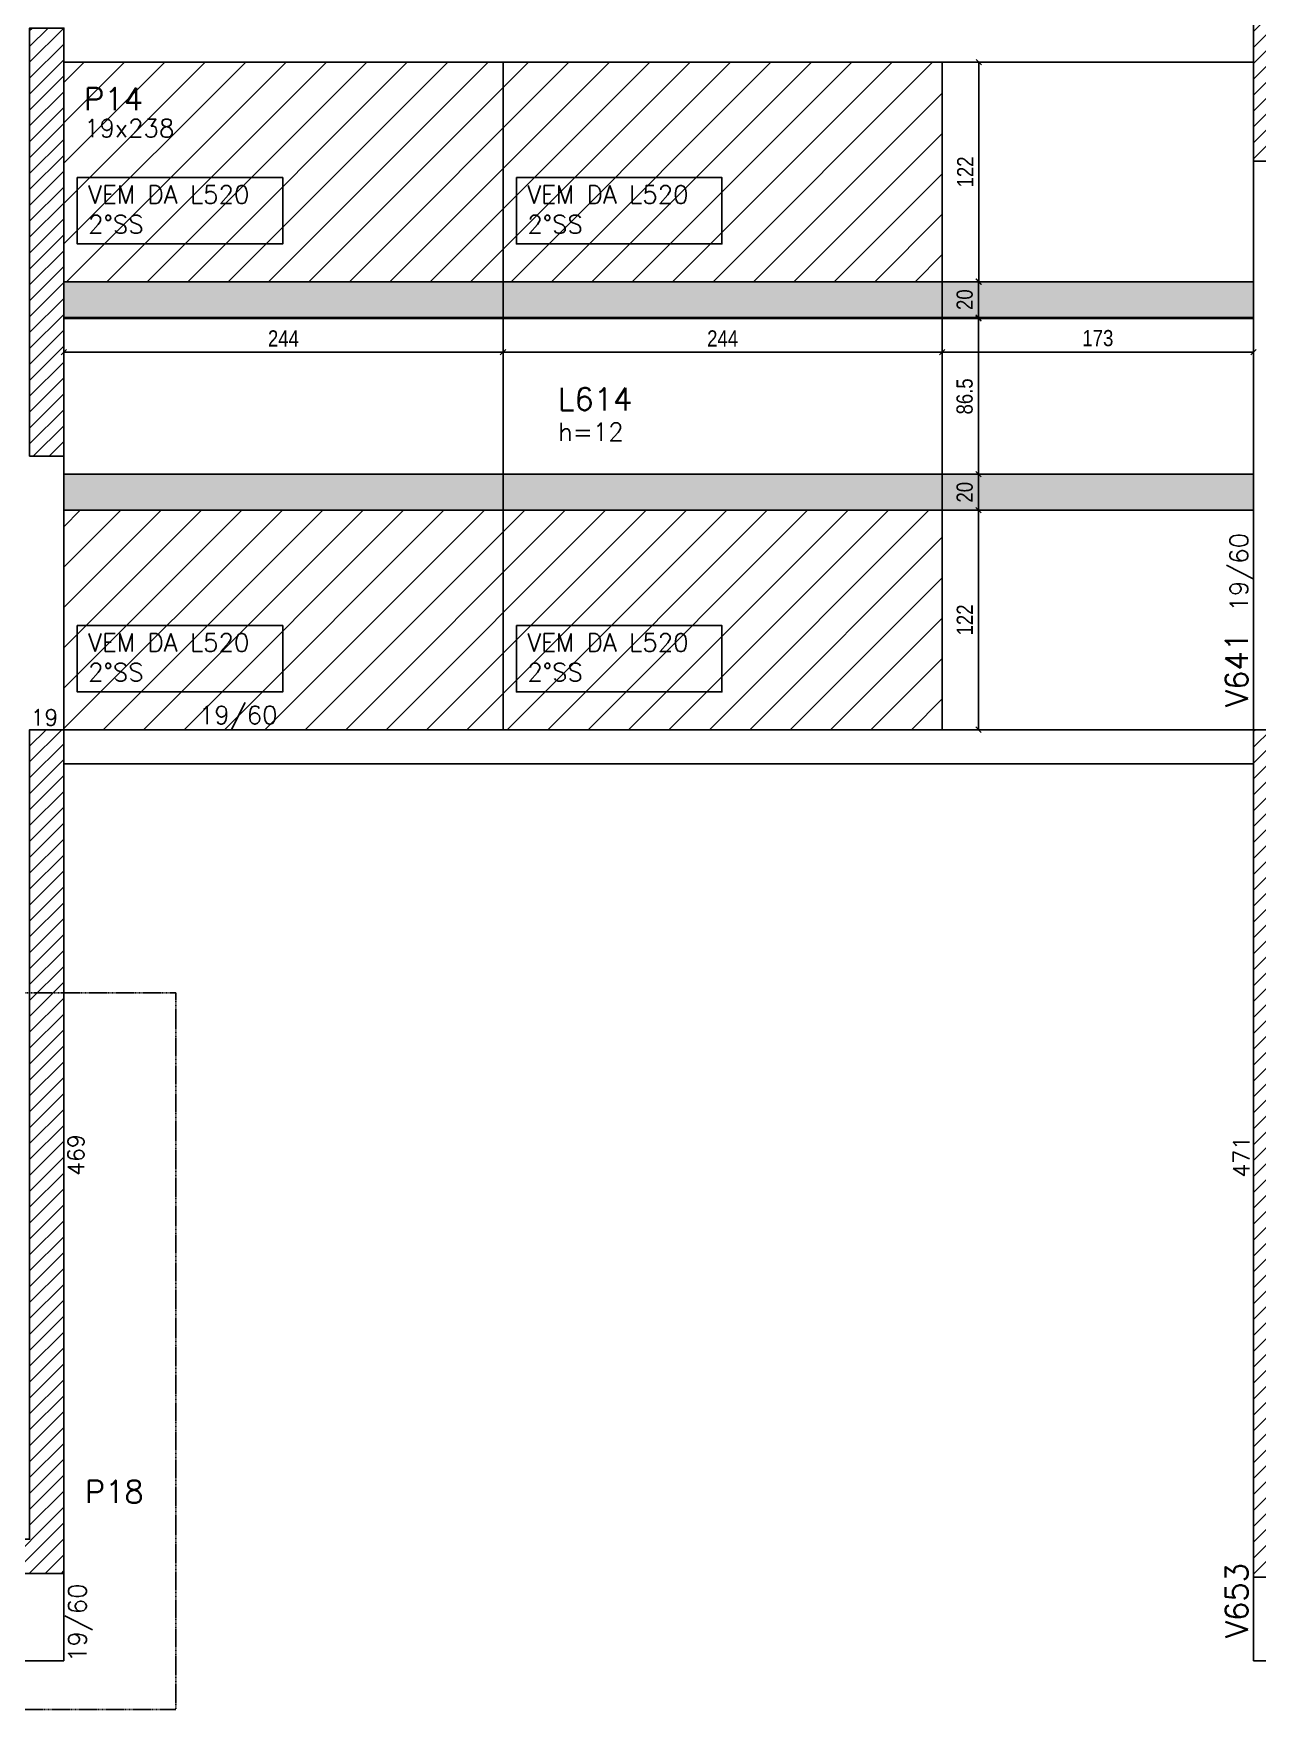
# Model space of a CAD drawing. Extents: x 1860 to 8661, y -614 to 3837.
# Drawn here: x 4649 to 5329, y 1404 to 2336 of the extents above; entities that cross this region are included whole.
import ezdxf

# ---------------------------------------------------------------- set-up
doc = ezdxf.new("R2010")
doc.units = 0
doc.linetypes.add('DASHED', pattern=[0.75, 0.5, -0.25])
for name, color, linetype in [('COTA', 241, 'Continuous'), ('F-AUX-RED', 1, 'Continuous'), ('F-LAJES-DIM', 2, 'Continuous'), ('F-LAJES-NOME', 4, 'Continuous'), ('F-PILARES-DIM', 172, 'Continuous'), ('F-PILARES-HACH', 174, 'Continuous'), ('F-PILARES-NOME', 170, 'Continuous'), ('F-PILARES-S', 170, 'Continuous'), ('F-VIGAS', 3, 'Continuous'), ('F-VIGAS-DIM', 2, 'Continuous'), ('F-VIGAS-NOME', 4, 'Continuous'), ('Painéis', 200, 'Continuous')]:
    doc.layers.add(name, color=color, linetype=linetype)
doc.layers.add('Hachura', color=251, linetype='Continuous', lineweight=9)
doc.styles.add('COTA TECNICA-50', font='techl___.ttf', dxfattribs={"height": 9})
doc.styles.add('MCP', font='romans.shx')
doc.styles.add('ROMANS', font='romans.shx')
doc.dimstyles.new('COTA PAINEL-50', dxfattribs={"dimtxt": 9, "dimasz": 3, "dimexe": 3, "dimexo": 3, "dimgap": 3, "dimtad": 1, "dimdec": 1, "dimzin": 12, "dimdsep": 46, "dimtxsty": 'COTA TECNICA-50', "dimblk1": 'OBLIQUE', "dimblk2": 'OBLIQUE', "dimsah": 1, "dimcen": 0.9, "dimclrd": 4, "dimclre": 4, "dimclrt": 240, "dimadec": 1, "dimazin": 3, "dimtfac": 1, "dimtdec": 1, "dimtmove": 0, "dimatfit": 3, "dimfxl": 1, "dimtolj": 1, "dimtzin": 12, "dimarcsym": 0})
pattern_1 = [(45, (4050.8626, 11455.262), (-4.4194174, 4.4194174), [])]

# ---------------------------------------------------------------- blocks, each defined once
blk = doc.blocks.new('_Oblique')
at = {"color": 0, "linetype": 'ByBlock', "lineweight": -2}
blk.add_line((-0.5, -0.5), (0.5, 0.5), dxfattribs=at)
blk = doc.blocks.new('*D1403')
at = {"layer": 'Defpoints', "color": 0, "transparency": 16777216}
for p in [(4909.86, 2176.09), (5153.86, 2158.66), (5153.86, 2158.66)]:
    blk.add_point(p, dxfattribs=at)
at = {"layer": 'Painéis', "color": 4, "lineweight": -2, "transparency": 16777216}
for p, q in [((4909.86, 2173.09), (4909.86, 2155.66)), ((4909.86, 2158.66), (5153.86, 2158.66))]:
    blk.add_line(p, q, dxfattribs=at)
at = {"layer": 'Painéis', "color": 4, "lineweight": -2, "transparency": 16777216, "xscale": 3, "yscale": 3, "zscale": 3, "rotation": 180}
blk.add_blockref('_Oblique', (4909.86, 2158.66), dxfattribs=at)
at = {"layer": 'Painéis', "color": 4, "lineweight": -2, "transparency": 16777216, "xscale": 3, "yscale": 3, "zscale": 3}
blk.add_blockref('_Oblique', (5153.86, 2158.66), dxfattribs=at)
at = {"layer": 'Painéis', "color": 240, "transparency": 16777216, "insert": (5031.86, 2166.22), "char_height": 9, "attachment_point": 5, "style": 'COTA TECNICA-50'}
blk.add_mtext('\\A1;244', dxfattribs=at)
blk = doc.blocks.new('*D1404')
at = {"layer": 'Defpoints', "color": 0, "transparency": 16777216}
for p in [(5153.86, 2158.66), (5326.86, 2158.66), (5326.86, 2158.66)]:
    blk.add_point(p, dxfattribs=at)
at = {"layer": 'Painéis', "color": 4, "lineweight": -2, "transparency": 16777216}
blk.add_line((5153.86, 2158.66), (5326.86, 2158.66), dxfattribs=at)
at = {"layer": 'Painéis', "color": 4, "lineweight": -2, "transparency": 16777216, "xscale": 3, "yscale": 3, "zscale": 3, "rotation": 180}
blk.add_blockref('_Oblique', (5153.86, 2158.66), dxfattribs=at)
at = {"layer": 'Painéis', "color": 4, "lineweight": -2, "transparency": 16777216, "xscale": 3, "yscale": 3, "zscale": 3}
blk.add_blockref('_Oblique', (5326.86, 2158.66), dxfattribs=at)
at = {"layer": 'Painéis', "color": 240, "transparency": 16777216, "insert": (5240.36, 2166.35), "char_height": 9, "attachment_point": 5, "style": 'COTA TECNICA-50'}
blk.add_mtext('\\A1;173', dxfattribs=at)
blk = doc.blocks.new('*D1405')
at = {"layer": 'Defpoints', "color": 0, "transparency": 16777216}
for p in [(5153.86, 2070.73), (5173.97, 2070.73), (5153.86, 1948.76)]:
    blk.add_point(p, dxfattribs=at)
at = {"layer": 'Painéis', "color": 4, "lineweight": -2, "transparency": 16777216}
for p, q in [((5156.86, 2070.73), (5176.97, 2070.73)), ((5173.97, 1948.76), (5173.97, 2070.73)), ((5156.86, 1948.76), (5176.97, 1948.76))]:
    blk.add_line(p, q, dxfattribs=at)
at = {"layer": 'Painéis', "color": 4, "lineweight": -2, "transparency": 16777216, "xscale": 3, "yscale": 3, "zscale": 3}
for p, rotation in [((5173.97, 2070.73), 90), ((5173.97, 1948.76), 270)]:
    blk.add_blockref('_Oblique', p, dxfattribs=dict(at, rotation=rotation))
at = {"layer": 'Painéis', "color": 240, "transparency": 16777216, "insert": (5166.41, 2009.75), "char_height": 9, "attachment_point": 5, "rotation": 90, "style": 'COTA TECNICA-50'}
blk.add_mtext('\\A1;122', dxfattribs=at)
blk = doc.blocks.new('*D1406')
at = {"layer": 'Defpoints', "color": 0, "transparency": 16777216}
for p in [(5153.86, 2090.73), (5173.97, 2090.73), (5153.85, 2070.73)]:
    blk.add_point(p, dxfattribs=at)
at = {"layer": 'Painéis', "color": 4, "lineweight": -2, "transparency": 16777216}
for p, q in [((5156.86, 2090.73), (5176.97, 2090.73)), ((5173.97, 2070.73), (5173.97, 2090.73)), ((5156.85, 2070.73), (5176.97, 2070.73))]:
    blk.add_line(p, q, dxfattribs=at)
at = {"layer": 'Painéis', "color": 4, "lineweight": -2, "transparency": 16777216, "xscale": 3, "yscale": 3, "zscale": 3}
for p, rotation in [((5173.97, 2090.73), 90), ((5173.97, 2070.73), 270)]:
    blk.add_blockref('_Oblique', p, dxfattribs=dict(at, rotation=rotation))
at = {"layer": 'Painéis', "color": 240, "transparency": 16777216, "insert": (5166.38, 2080.73), "char_height": 9, "attachment_point": 5, "rotation": 90, "style": 'COTA TECNICA-50'}
blk.add_mtext('\\A1;20', dxfattribs=at)
blk = doc.blocks.new('*D1407')
at = {"layer": 'Defpoints', "color": 0, "transparency": 16777216}
for p in [(5153.86, 2177.28), (5173.97, 2177.28), (5153.86, 2090.73)]:
    blk.add_point(p, dxfattribs=at)
at = {"layer": 'Painéis', "color": 4, "lineweight": -2, "transparency": 16777216}
for p, q in [((5156.86, 2177.28), (5176.97, 2177.28)), ((5173.97, 2090.73), (5173.97, 2177.28)), ((5156.86, 2090.73), (5176.97, 2090.73))]:
    blk.add_line(p, q, dxfattribs=at)
at = {"layer": 'Painéis', "color": 4, "lineweight": -2, "transparency": 16777216, "xscale": 3, "yscale": 3, "zscale": 3}
for p, rotation in [((5173.97, 2177.28), 90), ((5173.97, 2090.73), 270)]:
    blk.add_blockref('_Oblique', p, dxfattribs=dict(at, rotation=rotation))
at = {"layer": 'Painéis', "color": 240, "transparency": 16777216, "insert": (5166.35, 2134), "char_height": 9, "attachment_point": 5, "rotation": 90, "style": 'COTA TECNICA-50'}
blk.add_mtext('\\A1;86.5', dxfattribs=at)
blk = doc.blocks.new('*D1408')
at = {"layer": 'Defpoints', "color": 0, "transparency": 16777216}
for p in [(5153.86, 2197.77), (5173.97, 2197.77), (5153.86, 2177.78)]:
    blk.add_point(p, dxfattribs=at)
at = {"layer": 'Painéis', "color": 4, "lineweight": -2, "transparency": 16777216}
for p, q in [((5156.86, 2197.77), (5176.97, 2197.77)), ((5173.97, 2177.78), (5173.97, 2197.77)), ((5156.86, 2177.78), (5176.97, 2177.78))]:
    blk.add_line(p, q, dxfattribs=at)
at = {"layer": 'Painéis', "color": 4, "lineweight": -2, "transparency": 16777216, "xscale": 3, "yscale": 3, "zscale": 3}
for p, rotation in [((5173.97, 2197.77), 90), ((5173.97, 2177.78), 270)]:
    blk.add_blockref('_Oblique', p, dxfattribs=dict(at, rotation=rotation))
at = {"layer": 'Painéis', "color": 240, "transparency": 16777216, "insert": (5166.38, 2187.78), "char_height": 9, "attachment_point": 5, "rotation": 90, "style": 'COTA TECNICA-50'}
blk.add_mtext('\\A1;20', dxfattribs=at)
blk = doc.blocks.new('*D1409')
at = {"layer": 'Defpoints', "color": 0, "transparency": 16777216}
for p in [(5153.86, 2319.76), (5174.2, 2319.76), (5154.09, 2197.77)]:
    blk.add_point(p, dxfattribs=at)
at = {"layer": 'Painéis', "color": 4, "lineweight": -2, "transparency": 16777216}
for p, q in [((5156.86, 2319.76), (5177.2, 2319.76)), ((5174.2, 2197.77), (5174.2, 2319.76)), ((5157.09, 2197.77), (5177.2, 2197.77))]:
    blk.add_line(p, q, dxfattribs=at)
at = {"layer": 'Painéis', "color": 4, "lineweight": -2, "transparency": 16777216, "xscale": 3, "yscale": 3, "zscale": 3}
for p, rotation in [((5174.2, 2319.76), 90), ((5174.2, 2197.77), 270)]:
    blk.add_blockref('_Oblique', p, dxfattribs=dict(at, rotation=rotation))
at = {"layer": 'Painéis', "color": 240, "transparency": 16777216, "insert": (5166.64, 2258.77), "char_height": 9, "attachment_point": 5, "rotation": 90, "style": 'COTA TECNICA-50'}
blk.add_mtext('\\A1;122', dxfattribs=at)
blk = doc.blocks.new('*D1410')
at = {"layer": 'Defpoints', "color": 0, "transparency": 16777216}
for p in [(4665.86, 2177.28), (4909.86, 2177.28), (4909.86, 2158.66)]:
    blk.add_point(p, dxfattribs=at)
at = {"layer": 'Painéis', "color": 4, "lineweight": -2, "transparency": 16777216}
for p, q in [((4665.86, 2174.28), (4665.86, 2155.66)), ((4909.86, 2174.28), (4909.86, 2155.66)), ((4665.86, 2158.66), (4909.86, 2158.66))]:
    blk.add_line(p, q, dxfattribs=at)
at = {"layer": 'Painéis', "color": 4, "lineweight": -2, "transparency": 16777216, "xscale": 3, "yscale": 3, "zscale": 3, "rotation": 180}
blk.add_blockref('_Oblique', (4665.86, 2158.66), dxfattribs=at)
at = {"layer": 'Painéis', "color": 4, "lineweight": -2, "transparency": 16777216, "xscale": 3, "yscale": 3, "zscale": 3}
blk.add_blockref('_Oblique', (4909.86, 2158.66), dxfattribs=at)
at = {"layer": 'Painéis', "color": 240, "transparency": 16777216, "insert": (4787.86, 2166.22), "char_height": 9, "attachment_point": 5, "style": 'COTA TECNICA-50'}
blk.add_mtext('\\A1;244', dxfattribs=at)

msp = doc.modelspace()

# ---------------------------------------------------------------- hatches: boundary and pattern name
at = {"layer": 'F-PILARES-HACH', "linetype": 'Continuous'}
h = msp.add_hatch(dxfattribs=at)
h.set_pattern_fill('ANSI31', color=256, scale=50, style=0)
h.set_pattern_definition(pattern_1)
h.paths.add_polyline_path([(5326.86, 2264.76), (5356.86, 2264.76), (5356.86, 2439.76), (5326.86, 2439.76)], flags=16)
h = msp.add_hatch(dxfattribs=at)
h.set_pattern_fill('ANSI31', color=256, scale=50, style=0)
h.set_pattern_definition(pattern_1)
h.paths.add_polyline_path([(4646.86, 2100.76), (4665.86, 2100.76), (4665.86, 2338.76), (4646.86, 2338.76)], flags=16)
h = msp.add_hatch(dxfattribs=at)
h.set_pattern_fill('ANSI31', color=256, scale=50, style=0)
h.set_pattern_definition(pattern_1)
h.paths.add_polyline_path([(4665.86, 1479.76), (4665.86, 1948.76), (4646.86, 1948.76), (4646.86, 1498.76), (4426.86, 1498.76), (4426.86, 1479.76)], flags=16)
h = msp.add_hatch(dxfattribs=at)
h.set_pattern_fill('ANSI31', color=256, scale=50, style=0)
h.set_pattern_definition(pattern_1)
h.paths.add_polyline_path([(5326.86, 1477.76), (5564.86, 1477.76), (5564.86, 1501.76), (5345.86, 1501.76), (5345.86, 1948.76), (5326.86, 1948.76)], flags=16)
at = {"layer": 'Hachura', "linetype": 'ByBlock'}
h = msp.add_hatch(dxfattribs=at)
h.set_pattern_fill('ANSI31', color=256, scale=5)
h.paths.add_polyline_path([(4665.86, 2319.76), (4665.86, 2197.77), (4909.86, 2197.77), (4909.86, 2319.76)])
h.paths.add_polyline_path([(4909.86, 2319.76), (4909.86, 2197.77), (5153.86, 2197.77), (5153.86, 2319.76)])
h.paths.add_polyline_path([(4909.86, 2070.73), (4909.86, 1948.76), (5153.86, 1948.76), (5153.86, 2070.73)])
h.paths.add_polyline_path([(4909.86, 1948.76), (4909.86, 2070.73), (4665.86, 2070.73), (4665.86, 1948.76)])
h = msp.add_hatch(color=256, dxfattribs=at)
h.dxf.hatch_style = 1
h.paths.add_polyline_path([(4665.86, 2197.77), (4665.86, 2177.78), (4909.86, 2177.78), (4909.86, 2197.77)])
h.paths.add_polyline_path([(5153.86, 2177.78), (5153.86, 2197.77), (4909.86, 2197.77), (4909.86, 2177.78)])
h.paths.add_polyline_path([(5326.86, 2177.78), (5326.86, 2197.77), (5153.86, 2197.77), (5153.86, 2177.78)])
h.paths.add_polyline_path([(5326.86, 2070.73), (5326.86, 2090.73), (5153.86, 2090.73), (5153.86, 2070.73)])
h.paths.add_polyline_path([(4909.86, 2090.73), (4909.86, 2070.73), (5153.86, 2070.73), (5153.86, 2090.73)])
h.paths.add_polyline_path([(4909.86, 2070.73), (4909.86, 2090.73), (4665.86, 2090.73), (4665.86, 2070.73)])

# ---------------------------------------------------------------- linework, layer by layer
at = {"layer": 'COTA'}
for points in [[(4673.32, 2255.6), (4787.45, 2255.6), (4787.45, 2218.73), (4673.32, 2218.73)], [(4917.32, 2255.6), (5031.45, 2255.6), (5031.45, 2218.73), (4917.32, 2218.73)], [(4673.32, 2006.59), (4787.45, 2006.59), (4787.45, 1969.72), (4673.32, 1969.72)], [(4917.32, 2006.59), (5031.45, 2006.59), (5031.45, 1969.72), (4917.32, 1969.72)]]:
    msp.add_lwpolyline(points, close=True, dxfattribs=at)
at = {"layer": 'F-AUX-RED', "color": 4, "linetype": 'DASHED'}
msp.add_lwpolyline([(4001.9, 1802.44), (4728.09, 1802.44), (4728.09, 1404.15), (4001.9, 1404.15)], close=True, dxfattribs=at)
at = {"layer": 'F-PILARES-S', "linetype": 'Continuous'}
for points in [[(5326.86, 2264.76), (5356.86, 2264.76), (5356.86, 2439.76), (5326.86, 2439.76), (5326.86, 2264.76)], [(4646.86, 2100.76), (4665.86, 2100.76), (4665.86, 2338.76), (4646.86, 2338.76), (4646.86, 2100.76)], [(4665.86, 1479.76), (4665.86, 1948.76), (4646.86, 1948.76), (4646.86, 1498.76), (4426.86, 1498.76), (4426.86, 1479.76), (4665.86, 1479.76)], [(5326.86, 1477.76), (5564.86, 1477.76), (5564.86, 1501.76), (5345.86, 1501.76), (5345.86, 1948.76), (5326.86, 1948.76), (5326.86, 1477.76)]]:
    msp.add_lwpolyline(points, dxfattribs=at)
at = {"layer": 'F-VIGAS'}
for points in [[(4665.86, 2319.76), (5326.86, 2319.76)], [(5326.86, 2264.76), (5326.86, 1948.76)], [(4665.86, 1948.76), (4665.86, 2100.76)], [(5326.86, 1948.76), (4665.86, 1948.76)], [(4665.86, 1929.76), (5326.86, 1929.76)], [(4665.86, 1431.26), (4665.86, 1479.76)], [(5326.86, 1477.76), (5326.86, 1431.26)], [(4069.86, 1431.26), (4665.86, 1431.26)], [(5326.86, 1431.26), (5495.86, 1431.26)]]:
    msp.add_lwpolyline(points, dxfattribs=at)
at = {"layer": 'Painéis'}
for points in [[(4909.86, 1948.76), (4909.86, 2319.76)], [(5153.86, 1948.76), (5153.86, 2319.76)], [(5327.09, 2197.77), (4665.86, 2197.77)], [(5327.11, 2177.78), (4665.86, 2177.78)], [(5327.11, 2177.28), (4665.86, 2177.28)], [(5326.85, 2090.73), (4665.85, 2090.73)], [(5326.85, 2070.73), (4665.85, 2070.73)]]:
    msp.add_lwpolyline(points, dxfattribs=at)

# ---------------------------------------------------------------- texts
at = {"layer": 'COTA', "style": 'ROMANS'}
for s, p in [('VEM DA L520', (4679.38, 2241.2)), ('VEM DA L520', (4923.38, 2241.2)), ('2°SS', (4679.38, 2224.72)), ('2°SS', (4923.38, 2224.72)), ('VEM DA L520', (4679.38, 1992.19)), ('VEM DA L520', (4923.38, 1992.19)), ('2°SS', (4679.38, 1975.71)), ('2°SS', (4923.38, 1975.71))]:
    msp.add_text(s, height=10, dxfattribs=at).set_placement(p)
at = {"layer": 'F-LAJES-DIM', "linetype": 'Continuous', "style": 'MCP'}
msp.add_text('h=12', height=10, dxfattribs=at).set_placement((4940.46, 2109.25))
at = {"layer": 'F-LAJES-NOME', "linetype": 'Continuous', "style": 'MCP'}
msp.add_text('L614', height=12.5, dxfattribs=at).set_placement((4940.46, 2126.25))
at = {"layer": 'F-PILARES-DIM', "linetype": 'Continuous', "style": 'MCP'}
for s, height, p in [('19x238', 10, (4677.12, 2278.07)), ('19', 9, (4647.36, 1951.01))]:
    msp.add_text(s, height=height, dxfattribs=at).set_placement(p)
for s, p in [('469', (4677.11, 1700.76)), ('471', (5324.61, 1699.76))]:
    msp.add_text(s, height=9, rotation=90, dxfattribs=at).set_placement(p)
at = {"layer": 'F-PILARES-NOME', "linetype": 'Continuous', "style": 'MCP'}
for s, p in [('P14', (4677.12, 2293.07)), ('P18', (4677.56, 1518.93))]:
    msp.add_text(s, height=12.5, dxfattribs=at).set_placement(p)
at = {"layer": 'F-VIGAS-DIM', "linetype": 'Continuous', "style": 'MCP'}
for p in [(5323.74, 2014.41), (4678.36, 1430.51)]:
    msp.add_text('19/60', height=10, rotation=90, dxfattribs=at).set_placement(p)
msp.add_text('19/60', height=10, dxfattribs=at).set_placement((4740.86, 1951.89))
at = {"layer": 'F-VIGAS-NOME', "linetype": 'Continuous', "style": 'MCP'}
for s, p in [('V641', (5323.74, 1961.26)), ('V653', (5323.74, 1443.76))]:
    msp.add_text(s, height=12.5, rotation=90, dxfattribs=at).set_placement(p)

# ---------------------------------------------------------------- dimensions: what is measured, and where the dimension line sits
at = {"layer": 'Painéis'}
for base, p1, p2, picture, middle in [((5174.2, 2319.76), (5154.09, 2197.77), (5153.86, 2319.76), '*D1409', (5166.64, 2258.77)), ((5173.9676, 2177.2756), (5153.8626, 2090.734), (5153.8626, 2177.2756), '*D1407', (5166.3492, 2134.0048)), ((5173.97, 2090.73), (5153.85, 2070.73), (5153.86, 2090.73), '*D1406', (5166.38, 2080.73))]:
    dim = msp.add_linear_dim(base=base, p1=p1, p2=p2, angle=90, dimstyle='COTA PAINEL-50', override={"dimtmove": 1}, dxfattribs=at)
    dim.commit()
    dim.dimension.update_dxf_attribs({"geometry": picture, "text_midpoint": middle})
for base, p1, p2, picture, middle in [((5173.97, 2197.77), (5153.86, 2177.78), (5153.86, 2197.77), '*D1408', (5166.38, 2187.78)), ((5173.97, 2070.73), (5153.86, 1948.76), (5153.86, 2070.73), '*D1405', (5166.41, 2009.75))]:
    dim = msp.add_linear_dim(base=base, p1=p1, p2=p2, angle=90, dimstyle='COTA PAINEL-50', dxfattribs=at)
    dim.commit()
    dim.dimension.update_dxf_attribs({"geometry": picture, "text_midpoint": middle})
dim = msp.add_linear_dim(base=(4909.86, 2158.66), p1=(4665.86, 2177.28), p2=(4909.86, 2177.28), dimstyle='COTA PAINEL-50', dxfattribs=at)
dim.commit()
dim.dimension.update_dxf_attribs({"geometry": '*D1410', "text_midpoint": (4787.86, 2166.22)})
for base, p1, p2, picture, middle in [((5153.86, 2158.66), (4909.86, 2176.09), (5153.86, 2158.66), '*D1403', (5031.86, 2166.22)), ((5326.86, 2158.66), (5153.86, 2158.66), (5326.86, 2158.66), '*D1404', (5240.36, 2166.35))]:
    dim = msp.add_linear_dim(base=base, p1=p1, p2=p2, dimstyle='COTA PAINEL-50', override={"dimtmove": 1}, dxfattribs=at)
    dim.commit()
    dim.dimension.update_dxf_attribs({"geometry": picture, "text_midpoint": middle})

doc.saveas('drawing.dxf')
